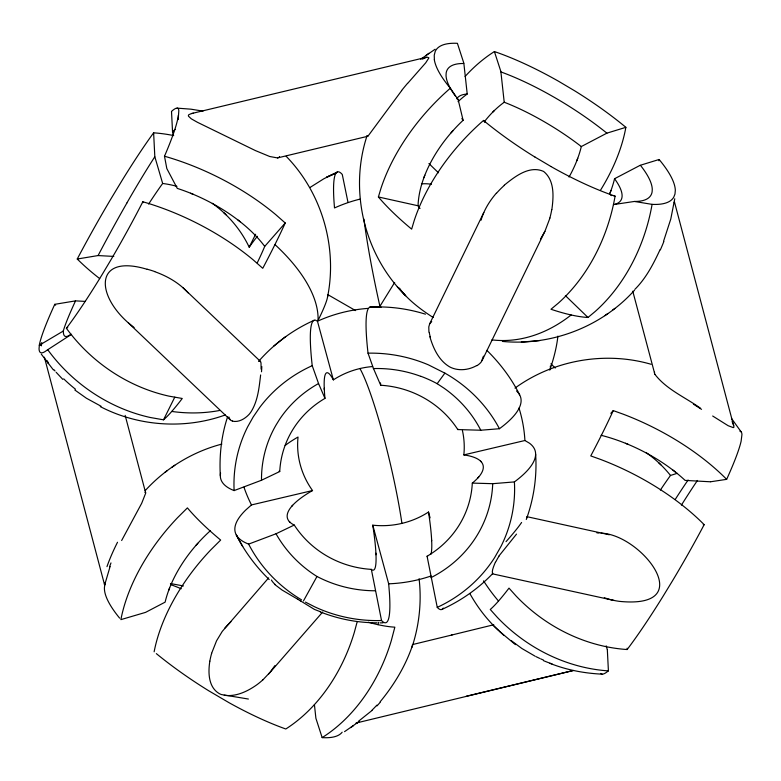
<?xml version="1.0" encoding="UTF-8"?>
<svg xmlns="http://www.w3.org/2000/svg" width="781" height="781" viewBox="0 0 781 781"><rect width="100%" height="100%" fill="white"/><g stroke="black" fill="none" stroke-linecap="round" stroke-linejoin="round"><path stroke-width="1.17" d="M178.205 119.581L178.81 110.814A139.887 13.843 -60.5 0 0 171.508 111.41L172.552 131.979L173.655 135.679M261.108 369.13L261.01 362.814L260.298 361.212L259.448 361.115M550.302 367.324L550.39 365.996M674.764 198.764L670.781 219.041L663.528 241.368M260.639 374.958C259.126 387.356 257.974 400.409 251.355 411.314A14.751 6.17 -65.1 0 1 249.041 414.428C244.883 418.85 238.683 422.599 232.426 421.154M526.706 517.979L526.658 516.944M104.791 583.017L104.703 584.813L110.121 566.45M41.344 345.69A22.971 6.336 31.7 0 1 41.774 342.996L41.344 345.69A29.854 6.277 -38.8 0 1 41.178 344.597M85.236 301.407L75.572 300.87L54.758 304.326L53.782 306.474A139.887 13.843 -60.5 0 0 39.411 344.606L39.05 348.57A139.887 16.44 -60.8 0 0 46.928 350.23L71.549 334.288M483.459 356.165L481.496 361.398M557.907 336.123C556.609 347.75 553.592 359.114 549.765 370.145M105.044 584.198L104.508 586.785A139.887 37.146 32.2 0 0 119.552 618.035L119.63 618.132M209.825 661.195C208.078 672.285 208.224 686.938 219.041 693.469A13.15 10.485 23.3 0 0 221.482 694.573L248.387 699.034M551.845 209.679C553.592 196.988 554.793 180.811 543.957 171.722A13.189 13.092 86.1 0 0 543.244 171.273C529.127 165.279 514.708 176.701 504.272 185.195M327.581 296.868C337.607 246.923 321.772 192.78 286.178 156.307M41.618 343.894L63.32 331.027M357.21 621.676L354.291 632.473A155.399 117.101 -77.5 0 1 285.797 728.995A139.887 37.146 32.2 0 1 229.077 702.724L208.722 690.775A139.887 37.146 32.2 0 1 156.337 653.619M41.744 343.064L41.159 344.128M380.162 701.777C393.927 685.103 405.427 666.154 412.407 645.643M535.034 157.108A139.809 38.63 31.8 0 1 483.507 120.459A155.399 92.724 -45.9 0 0 414.213 220.554L411.646 229.136A146.057 40.3 31.7 0 1 378.394 196.968L380.962 188.377A155.399 92.724 -45.9 0 1 450.334 88.214A139.809 38.63 31.8 0 1 434.314 59.639M674.179 202.855L674.462 201.928L733.974 426.982A16.245 3.524 48.4 0 1 733.154 427.578L728.156 425.713L712.672 416.009M549.961 218.026L544.904 231.342L482.267 360.207M411.987 647.264C419.27 625.269 421.779 601.731 419.085 578.721M367.05 135.738C348.98 190.408 364.102 254.108 404.802 294.847M211.631 653.277L216.542 640.83L222.243 631.429L268.615 577.901M481.037 220.203C483.917 210.167 489.492 201.088 496.296 193.249M227.603 416.849C221.287 435.7 219.217 455.801 220.32 475.609M526.287 519.492C533.843 498.659 537.143 476.283 535.62 454.151M168.676 590.416L169.614 587.947M423.888 177.726L424.825 175.256M577.745 158.289L576.808 160.759M610.996 190.466L610.059 192.936M483.8 212.539L429.687 323.803L428.789 326.897L428.925 332.071M660.101 249.588C653.512 263.773 646.141 278.134 634.953 289.282M495.369 562.213C494.197 565.063 491.19 571.702 492.723 573.508M47.67 349.634A155.399 135.23 41.3 0 0 150.294 417.493L163.522 419.827L174.768 397.168M212.334 203.343A101.345 88.194 41.3 0 1 249.198 247.196L255.621 234.251M121.641 540.511L141.703 503.276L145.686 493.162A23.889 3.241 -57 0 0 145.227 492.391L144.924 492.372M544.904 231.342L540.472 239.113M99.665 278.583A155.399 74.595 26.4 0 1 77.251 259.019L78.656 256.353A139.887 13.843 -60.5 0 1 110.668 199.311L122.48 179.786A139.887 13.843 -60.5 0 1 153.623 132.819A155.399 135.23 41.3 0 1 172.591 135.357M301.573 599.867A139.887 133.326 11.3 0 1 250.066 546.798L248.641 544.103L276.025 533.774A119.083 113.02 15.9 0 0 316.979 576.485L303.448 600.96M126.893 202.953L130.163 197.271A119.503 8.845 -61.3 0 1 154.794 156.796M379.429 307.089L394.669 282.458M429.687 323.803L431.727 321.635M274.844 665.676L270.197 672.138L262.953 679.802M498.659 556.355L516.505 534.116M420.92 376.315A119.405 113.313 16 0 1 437.175 383.686L444.877 373.123L428.359 364.825A139.887 133.326 11.3 0 0 368.027 353.168A155.399 18.129 76.7 0 1 371.287 307.07L372.02 307.333M163.522 419.827A144.339 16.01 -60.1 0 0 182.256 398.476L169.028 396.152A155.399 135.23 41.3 0 1 66.405 328.284L67.654 326.614A139.887 16.44 -60.8 0 0 102.731 273.575L109.594 262.094A139.887 16.44 -60.8 0 0 142.825 201.762A155.399 74.595 26.4 0 1 253.269 259.936L262.758 268.303A144.339 16.01 -60.1 0 0 285.241 222.995L275.752 214.629A155.399 74.595 26.4 0 0 164.488 156.22A139.887 16.44 -60.8 0 0 178.371 115.237M401.668 90.616L367.919 136.236L277.519 157.918L269.738 156.512L255.397 150.577L197.398 122.275L191.325 118.839L188.582 116.301A14.146 4.022 11.2 0 1 188.377 115.598L188.768 114.729L191.462 113.567L427.07 57.13L428.828 57.814A12.789 2.607 -39.7 0 1 428.808 58.038L425.704 62.841L407.565 83.489M291.713 506.332L292.631 505.307M478.743 476.957L477.826 477.982M451.057 132.838L453.039 130.593M195.855 545.519L197.827 543.283M268.488 674.169L322.699 612.011M257.242 262.865A83.401 9.255 -60.1 0 0 264.72 246.386L285.241 222.995M610.83 413.344L613.241 410.601L622.955 414.086A155.399 74.595 26.4 0 1 726.652 479.349A139.789 15.405 -60.1 0 0 741.12 441.187L741.94 434.597A139.809 15.552 -60.1 0 0 739.919 431.219M258.55 361.427C273.809 343.913 292.895 329.767 314.118 320.308M224.869 628.031L230.903 621.715M145.149 490.673C165.611 468.268 192.487 451.721 221.872 444.086M634.523 290.2C601.682 326.839 551.279 346.129 502.388 341.424M492.557 112.327L494.48 110.424M492.616 573.654C478.226 588.767 460.819 600.853 441.831 609.463M372.039 710.456L358.499 721.263M285.172 445.453A101.345 27.725 -15.2 0 1 298.03 437.028A83.401 79.623 8.9 0 0 312.537 490.546L251.472 504.936L245.83 509.944A155.399 42.506 -15.2 0 0 248.641 544.103M285.69 336.582L273.672 346.139M550.937 166.519A139.809 38.63 31.8 0 0 615.086 196.158A155.399 117.101 -77.5 0 1 558.142 303.301L550.986 309.256A146.057 40.3 31.7 0 0 587.986 317.476L595.142 311.521A155.399 117.101 -77.5 0 0 652.086 204.368A139.809 38.63 31.8 0 0 673.72 197.242L674.969 194.088L675.321 190.418A139.789 38.484 31.8 0 0 659.115 159.49L640.391 165.25A119.659 33.075 31.8 0 1 652.262 189.51L652.115 191.823A119.61 33.173 31.8 0 1 634.455 201.449L613.436 204.593M420.715 59.229L435.095 49.242M344.548 731.651L358.928 721.664L356.732 723.235M426.114 55.314L428.945 53.274M350.689 727.628L353.529 725.588M171.849 467.35L174.798 465.232M604.875 315.641L607.823 313.532M164.781 472.476L166.89 470.972M612.782 309.911L614.901 308.397M310.077 187.43L323.822 178.781L337.343 171.996M66.405 328.284L67.732 327.415M514.991 388.098C553.661 359.953 605.197 351.001 651.12 364.278M39.275 345.29L41.364 344.05M476.644 365.576C469.108 369.891 459.482 371.16 451.369 367.705A14.243 8.103 34.8 0 1 449.114 366.553C438.629 360.119 433.201 348.131 429.872 336.738M422.345 59.141L426.397 57.306M465.085 76.479A155.644 117.287 -77.5 0 1 494.412 51.556A139.877 38.64 31.8 0 1 558.415 81.175L574.67 90.811A139.877 38.64 31.8 0 1 625.893 127.332L606.886 133.151L581.308 146.555A101.345 60.469 -45.9 0 1 569.037 177.062M640.137 165.328L614.549 178.732A101.345 60.469 -45.9 0 1 609.512 194.293M220.584 472.983A155.399 42.506 -15.2 0 0 234.124 490.585L261.508 480.247L279.735 471.529A96.502 92.138 8.9 0 1 324.974 398.378A101.345 11.822 76.7 0 1 333.37 379.878L317.467 321.235L315.553 320.2A155.399 18.129 76.7 0 0 312.224 365.674L318.55 383.539L324.974 398.378M276.025 533.774L294.252 525.047A101.345 27.725 -15.2 0 1 312.537 490.546M437.253 607.374L440.045 606.046A139.887 133.024 7.9 0 0 494.598 557.634L501.099 546.183A139.887 133.024 7.9 0 0 514.396 481.916A155.399 42.506 -15.2 0 0 529.362 443.139L524.91 440.513L463.846 454.903A101.345 27.725 -15.2 0 1 472.31 483.097A96.502 92.138 8.9 0 1 427.08 556.238L437.253 607.374A155.399 18.129 76.7 0 0 443.276 608.077M336.211 172.904L326.575 177.248L334.327 173.763M225.309 414.945C184.872 429.589 138.442 426.436 100.29 406.598M660.375 490.068A96.502 10.7 -60.1 0 1 670.498 475.453L677.225 473.315M451.408 635.109L493.768 624.751M355.999 723.06L573.371 670.488L466.189 696.271M452.121 634.943L412.456 644.589A23.83 1.982 -63.8 0 1 412.358 645.75M277.519 157.918L279.012 157.332A23.928 6.277 35.3 0 0 279.53 156.6M113.801 256.422L98.055 255.563L77.251 259.019M191.462 113.567L193.522 113.245M710.71 481.75L726.652 479.349M703.232 524.793L704.169 524.656A139.799 15.522 -60.2 0 1 672.587 580.654L663.001 596.381A139.799 15.522 -60.2 0 1 627.172 649.499M367.705 136.343L367.314 136.148A23.791 2.167 -63.6 0 1 367.246 135.621M521.317 342.098L539.573 340.584M368.027 353.168L373.474 368.534L380.708 385.248A96.502 92.138 8.9 0 1 457.803 429.57L480.784 430.233L499.43 428.72A155.399 42.506 -15.2 0 0 516.524 390.978M472.31 483.097L492.723 483.683L514.396 481.916M430.097 517.91L428.505 512.043A83.401 79.623 8.9 0 1 372.771 525.174L388.674 583.817L389.387 592.476A155.399 18.129 76.7 0 1 381.519 620.505L378.385 620.573A139.887 133.024 7.9 0 1 314.431 606.7L305.459 602.102M379.966 622.887L383.061 622.847M370.487 307.011L381.05 307.206L369.852 307.177C388.616 306.074 407.516 308.602 425.46 314.177M377.067 622.808C357.688 622.867 338.349 619.011 320.327 611.943M177.141 108.139L190.915 109.174L203.011 111.127M602.18 674.149C584.315 673.349 566.479 669.922 549.834 663.303M710.495 481.789L685.113 480.393A101.345 48.647 26.4 0 0 601.106 435.29M596.909 532.857L598.988 533.013M224.235 695.275C236.047 696.935 247.518 691.41 256.91 684.742A83.352 75.933 72.3 0 0 262.933 679.773M601.067 533.159C641.611 534.389 699.766 609.336 619.587 601.38A80.98 79.75 -85.3 0 1 614.139 600.462L492.313 573.81M652.086 204.368L634.709 201.498M610.791 195.387L611.865 195.582M614.012 195.953L615.086 196.148M170.443 583.544L183.428 585.945M320.552 611.787L314.411 609.405L300.87 601.097M527.282 516.758L609.297 534.77M378.394 196.968L418.05 205.774A86.349 23.82 31.7 0 0 420.012 208.468M147.16 269.318C95.692 253.698 94.452 293.139 128.387 322.914L230.044 419.641A77.7 18.656 -43 0 0 232.533 421.037M176.945 186.356L176.252 186.161A101.345 88.194 41.3 0 0 162.663 183.467L154.823 156.717L153.623 132.819M604.309 597.777L606.066 598.373M154.706 271.651C167.202 276.113 179.181 282.888 188.114 292.855M190.535 193.21L193.278 194.332M625.474 443.276L628.217 444.409M540.667 658.852L543.478 660.082M539.73 658.412L536.01 656.636M101.022 406.218L86.388 398.222L74.839 390.012M535.083 656.177L521.903 648.513L511.36 640.703M550.947 166.499L535.053 157.088M328.118 294.808L355.589 310.604M297.717 599.222L282.078 590.045L274.658 584.432M437.175 383.686L444.164 388.264A119.561 112.679 6 0 1 480.784 430.243M700.44 408.209C685.259 397.295 666.603 389.563 654.995 374.46M515.411 644.637L499.625 631.448M672.929 470.113L675.155 471.841M237.99 220.037L240.216 221.765M134.098 327.532L128.387 322.914M658.695 462.733L660.863 464.802M223.756 212.666L225.924 214.726M469.898 593.648C477.591 607.393 487.305 620.134 498.952 630.775M480.481 461.044L481.125 461.708M289.976 522.245L289.331 521.581M493.885 626.001L503.979 635.529M550.888 363.829L555.281 368.007M183.115 287.838L260.6 361.564M428.925 163.561L438.483 172.806M565.385 295.608L587.986 317.476M62.802 379.381L56.173 372.312M486.885 350.357C500.035 363.37 511.418 378.258 519.658 394.874M269.201 579.541C255.836 566.606 244.638 551.523 236.282 534.897L242.696 546.515M397.334 286.793L405.7 295.794M53.948 369.706L55.051 371.014M53.381 369.911L41.305 354.164M731.485 418.421L741.354 432.157M230.044 419.641L228.882 416.976M450.315 88.214L458.144 99.597A119.591 32.743 31.8 0 1 456.709 97.781M484.474 121.797L484.942 122.49M483.546 120.43L484.005 121.114M732.119 421.652L733.808 425.362M46.85 360.383L48.51 363.604L47.514 361.496M463.846 63.193L457.402 43.326A139.809 38.63 31.8 0 0 435.222 51.419L434.246 55.178L434.373 59.59M342.156 732.197A139.887 37.146 32.2 0 1 322.153 737.615L315.895 718.276L314.421 704.618M494.402 51.546L500.846 71.413L504.214 102.233A101.345 76.372 -77.5 0 0 484.601 121.426M606.183 645.867L607.247 649.47M632.766 291.196L654.576 373.259M125.155 415.375L145.627 492.752M44.39 357.19L104.478 584.471M418.06 205.774A101.345 60.469 -45.9 0 1 463.104 120.303L458.193 99.802M372.771 525.174A101.345 11.822 76.7 0 1 371.346 569.369L381.519 620.505M164.488 156.22L166.822 168.569L177.287 188.406A101.345 48.647 26.4 0 1 264.71 246.386M142.825 201.762L142.991 202.65M347.994 202.377L342.273 174.466A155.399 18.129 76.7 0 0 334.014 201.557L334.502 207.951A146.057 139.448 8.9 0 1 359.895 199.145M458.066 101.647A101.345 76.372 -77.5 0 1 467.214 94.013L463.875 63.505A119.63 32.792 31.8 0 0 446.176 72.965L446.039 75.386A119.591 32.743 31.8 0 0 455.382 96.014M627.065 648.22L627.143 649.538A155.644 135.445 41.3 0 1 516.026 595.962L508.997 588.122A146.057 16.196 -60.1 0 1 490.263 609.473L497.282 617.312A155.556 135.367 41.3 0 0 608.409 670.889L607.335 649.763M431.629 540.042L431.659 540.647M375.886 553.173L375.964 554.774M324.32 389.719L324.252 388.225M234.124 490.585L234.007 487.588A139.887 133.326 11.3 0 1 247.714 426.729L253.21 416.947L259.751 407.389A139.887 133.326 11.3 0 1 312.224 365.674M104.703 584.813A22.766 2.528 -60.1 0 1 104.644 583.017M571.145 314.968A158.055 119.102 -77.5 0 1 491.923 339.881M378.541 622.408A158.055 119.102 -77.5 0 1 378.024 624.683M368.31 622.213A144.339 39.821 31.7 0 0 394.844 627.172L391.291 640.693A155.399 117.101 -77.5 0 1 322.153 737.615M421.476 183.935A86.349 23.82 31.7 0 1 431.512 184.248M625.864 127.313A155.399 92.724 -45.9 0 1 600.54 190.164M659.115 159.49A155.399 92.724 -45.9 0 1 658.891 160.73M614.549 178.732A96.502 26.622 31.7 0 1 614.793 204.329M463.094 120.303A96.502 26.622 31.7 0 1 461.854 118.546M456.729 98.796A96.502 26.622 31.7 0 1 467.214 94.013M504.214 102.233A96.502 26.622 31.7 0 1 581.308 146.555M154.13 651.803A155.399 92.724 -45.9 0 1 210.733 549.931L220.652 540.062A144.339 39.821 31.7 0 1 187.401 507.894L177.482 517.764A155.399 92.724 -45.9 0 0 120.879 619.636L145.578 612.372L165.113 602.151A101.345 60.469 -45.9 0 1 210.333 530.738M500.894 71.92A119.63 32.792 31.8 0 1 548.291 93.945L554.735 97.596A119.63 32.792 31.8 0 1 606.905 133.17M170.971 584.696A139.887 39.743 32.4 0 1 181.251 588.747M433.172 317.467A52.688 14.536 31.7 0 1 399.491 288.111M327.512 294.613A52.688 5.848 -60.1 0 1 318.062 320.425A158.055 75.864 26.4 0 0 274.941 244.57M498.503 601.048A158.055 137.534 41.3 0 1 483.585 580.859M613.241 410.601A146.057 16.196 -60.1 0 1 590.758 455.909L600.472 459.394A155.399 74.595 26.4 0 1 704.169 524.656M219.451 410.513A158.055 137.534 41.3 0 1 171.752 411.441M249.198 247.196A83.401 9.255 -60.1 0 1 257.388 236.282M608.34 670.879A139.809 15.552 -60.1 0 1 600.843 673.447M681.413 505.112A139.809 15.552 -60.1 0 1 697.423 480.461M645.936 452.472A101.345 88.194 41.3 0 1 670.498 475.453M70.241 334.737A119.073 15.581 -62.2 0 1 63.359 330.968M63.261 331.134A119.083 8.903 -61.2 0 1 75.435 301.066M55.646 305.205A155.399 74.595 26.4 0 1 54.758 304.326M98.133 255.485A119.083 8.845 -61.3 0 1 126.864 203.07M675.301 499.332A119.61 13.404 -60.2 0 1 688.11 480.012M148.624 204.056A96.502 10.7 -60.1 0 1 162.663 183.467M172.542 132.018A119.503 8.845 -61.3 0 1 175.237 129.363M380.015 306.748A158.055 18.441 76.7 0 1 363.907 219.1M431.092 575.978A144.339 137.807 8.9 0 1 388.674 583.817M251.472 504.936A144.339 137.807 8.9 0 1 243.965 487.188M317.467 321.235A144.339 137.807 8.9 0 1 367.773 308.407M518.994 408.053A144.339 137.807 8.9 0 1 524.91 440.513M333.37 379.878A83.401 79.623 8.9 0 1 372.596 366.543M462.401 430.409A83.401 79.623 8.9 0 1 463.846 454.903M427.597 556.609A101.345 11.822 76.7 0 1 427.08 556.238M380.708 385.248A101.345 11.822 76.7 0 1 380.493 382.944M428.505 512.043A101.345 11.822 76.7 0 1 430.995 554.129M371.346 569.369A96.502 92.138 8.9 0 1 294.252 525.047M458.193 429.247A101.345 27.725 -15.2 0 1 457.803 429.57M279.744 471.529A101.345 27.725 -15.2 0 1 279.11 471.207M430.927 577.667A119.083 112.249 6.1 0 0 474.545 539.359A119.337 112.474 6.1 0 0 481.955 526.482A119.532 112.649 6 0 0 492.723 483.683M375.183 590.778A119.073 112.23 6.1 0 1 316.998 576.466M261.508 480.247A119.083 113.011 15.9 0 1 275.957 425.176L279.373 419.641A119.503 113.421 16 0 1 318.55 383.539M359.943 368.544A105.367 12.291 76.7 0 1 401.932 523.387M444.877 373.123A139.887 133.024 7.9 0 1 499.43 428.72M373.347 368.573A119.503 113.421 16 0 1 420.764 376.335M209.845 661.195A82.61 69.489 -23.9 0 1 211.671 653.277M300.089 600.618A14.156 0.732 30.6 0 1 300.9 601.106M297.727 599.252A14.117 0.713 30.6 0 1 300.002 600.609M275.166 584.51A77.534 18.207 14.7 0 1 271.407 580.029M614.13 600.462A81.039 79.828 -76.8 0 1 606.066 598.373M495.828 561.783A15.552 2.831 -55 0 1 498.952 556.248M521.601 522.479A73.912 7.546 -44.4 0 1 506.039 541.653M496.423 193.337A81.175 71.598 -34.4 0 1 504.38 185.312M551.737 209.659A80.941 76.294 79.1 0 1 549.863 217.987M430.302 337.109A77.778 21.214 51.2 0 1 429.267 332.403M481.613 361.427A77.544 27.608 14.3 0 1 476.918 365.684M147.179 269.211A83.362 66.658 26.7 0 1 154.726 271.554M261.791 366.494A77.622 6.541 -77.4 0 1 261.508 371.785M401.58 90.547A82.103 17.748 -51 0 1 407.516 83.372M109.516 566.899A81.078 24.621 -55.6 0 1 110.99 562.925M106.977 566.635A81.995 21.243 -57.7 0 1 117.511 542.258M75.464 389.202A78.754 42.399 38.5 0 1 63.691 378.834M663.85 241.505A79.74 32.167 -68.9 0 1 660.384 249.813M654.927 374.441A24.27 6.736 27.2 0 1 654.546 372.215M693.43 404.177A74.566 0.576 32.3 0 1 701.543 409.332M376.881 705.136A81.654 36.033 -62.6 0 1 372.02 710.144M380.249 702.226A81.488 35.496 -62.4 0 1 376.989 705.897M552.021 663.889A74.537 40.095 30.9 0 1 543.43 660.628"/></g></svg>
